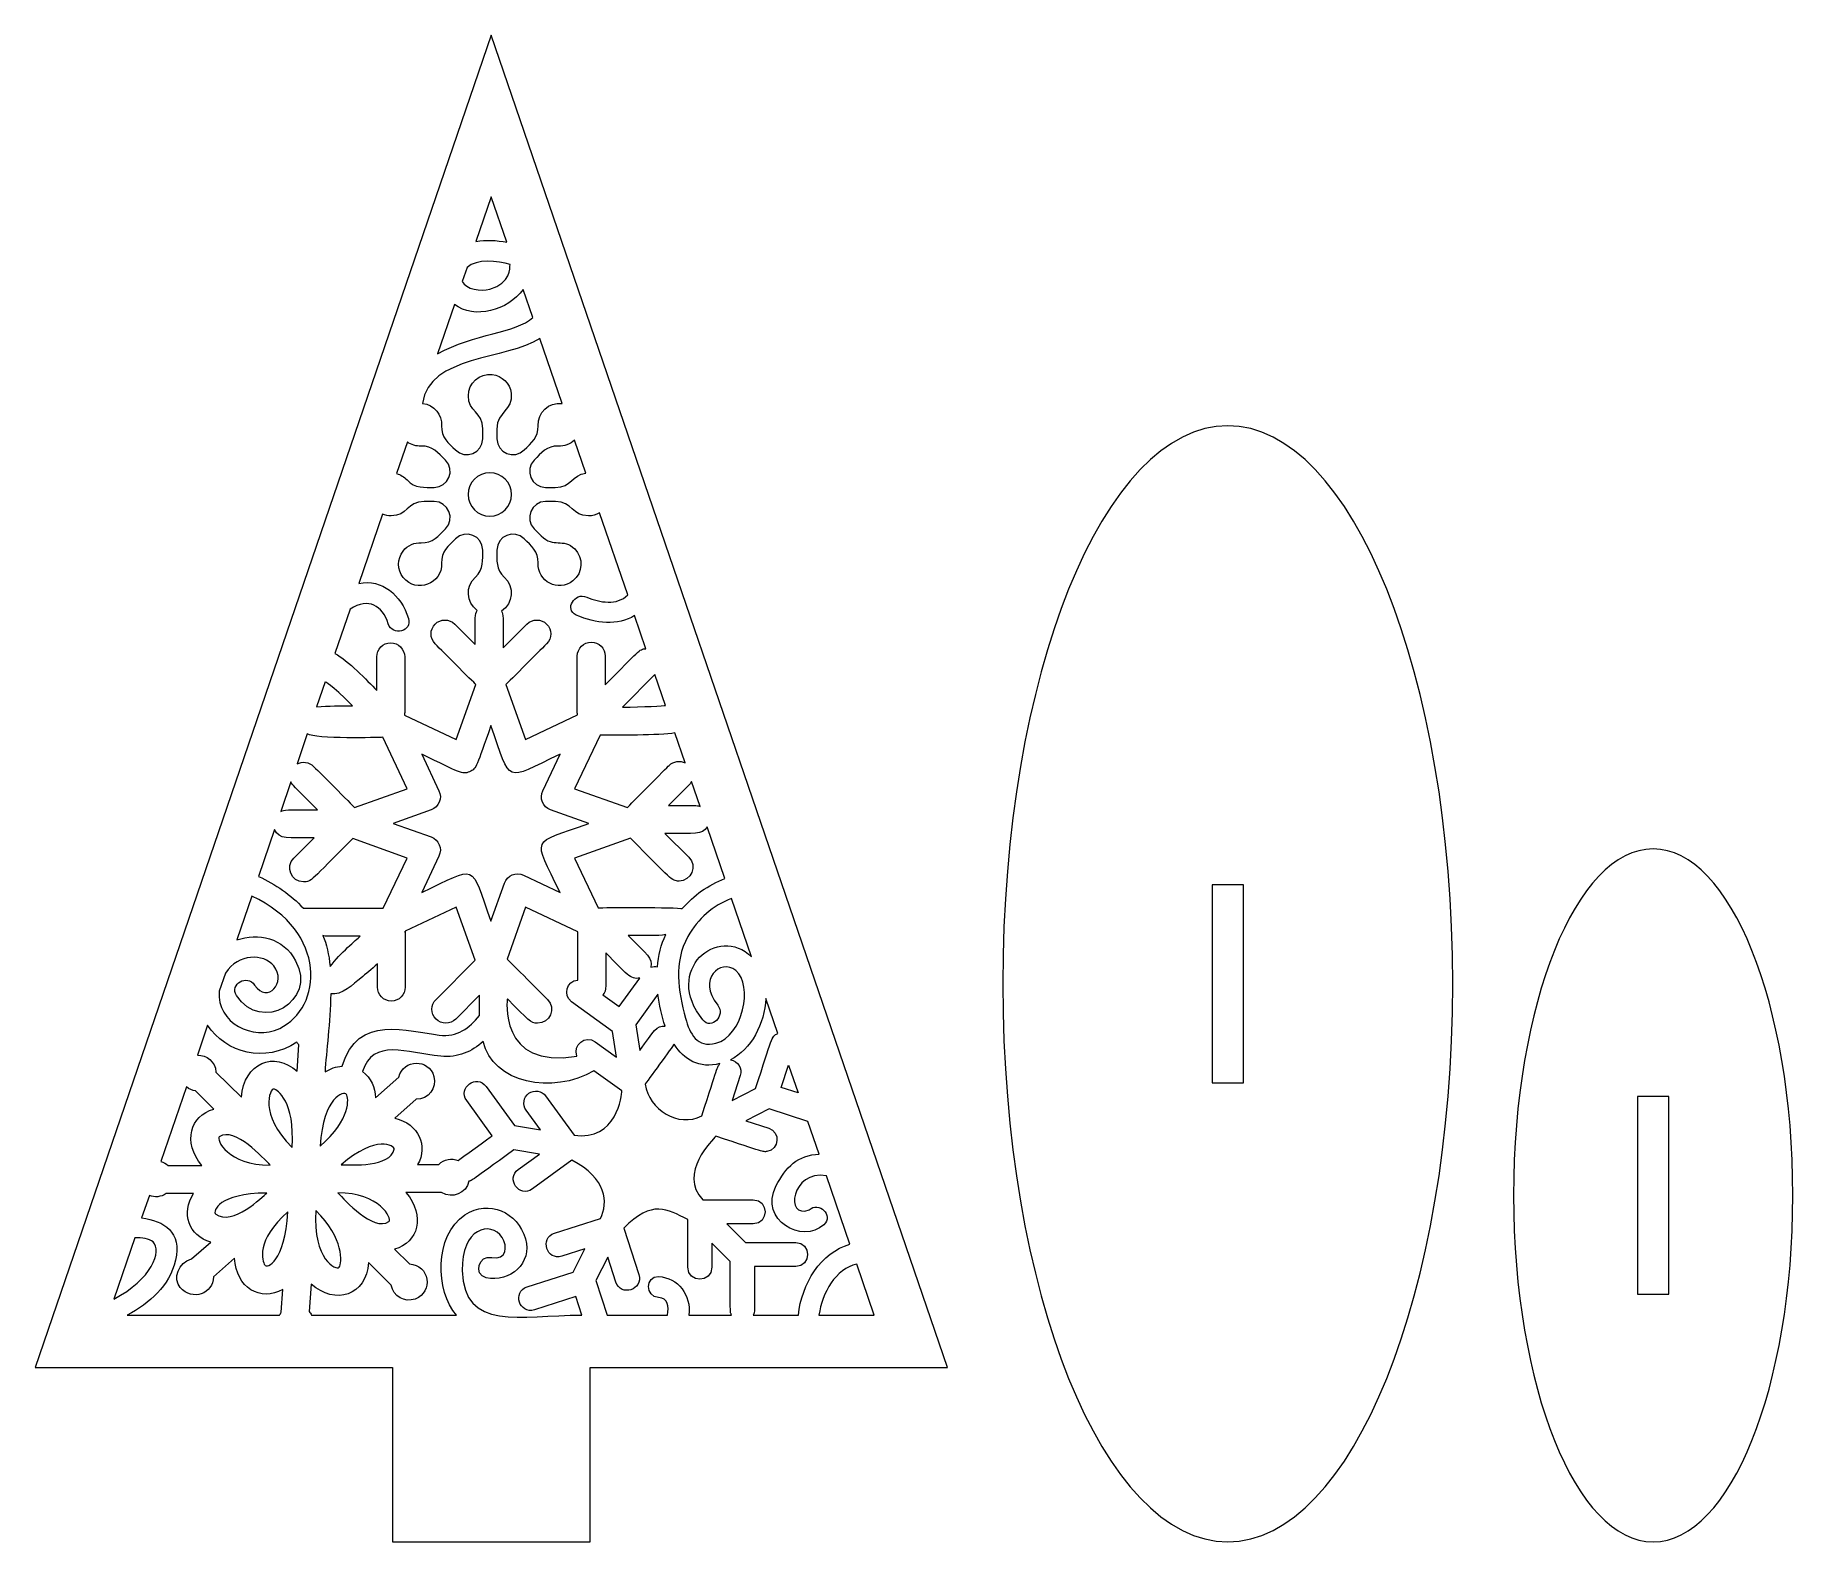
# Model space of a CAD drawing. Header units: inches. Extents: x 0 to 178, y -152 to 0.
import ezdxf

# ---------------------------------------------------------------- set-up
doc = ezdxf.new("R2010")
doc.units = ezdxf.units.IN
doc.header["$MEASUREMENT"] = 0
doc.layers.add('_U+0421_U+043B_U+043E_U+0439 1', color=7, linetype='Continuous')

msp = doc.modelspace()

# ---------------------------------------------------------------- linework, layer by layer
at = {"layer": '_U+0421_U+043B_U+043E_U+0439 1', "color": 1, "lineweight": 5, "true_color": 0xff0000}
for points in [[(46.14, 0), (0, -134.76), (36.14, -134.76), (36.14, -152.4), (56.14, -152.4), (56.14, -134.76), (92.28, -134.76), (46.14, 0)], [(122.22, -105.96), (122.22, -85.96), (119.05, -85.96), (119.05, -105.96), (122.22, -105.96)], [(76.21, -104.17), (77.18, -106.99), (75.47, -106.43), (76.21, -104.17)], [(165.26, -127.36), (165.26, -107.36), (162.09, -107.36), (162.09, -127.36), (165.26, -127.36)]]:
    msp.add_lwpolyline(points, dxfattribs=at)
for points, knots in [([(46.14, -16.34), (46.14, -16.34), (47.72, -20.95), (47.72, -20.95), (46.7, -20.74), (45.6, -20.69), (44.59, -20.88), (44.59, -20.88), (46.14, -16.34), (46.14, -16.34)], [0, 0, 0, 0, 1, 1, 1, 2, 2, 2, 3, 3, 3, 3]), ([(43.69, -23.5), (44.68, -22.59), (46.77, -22.81), (48.04, -23.21), (47.99, -23.57), (48.16, -25.01), (45.98, -25.7), (45.12, -25.97), (43.57, -25.69), (43.2, -24.92), (43.2, -24.92), (43.69, -23.5), (43.69, -23.5)], [0, 0, 0, 0, 1, 1, 1, 2, 2, 2, 3, 3, 3, 4, 4, 4, 4]), ([(42.41, -27.23), (44.42, -28.8), (47.83, -27.84), (49.36, -25.73), (49.36, -25.73), (50.33, -28.57), (50.33, -28.57), (48.67, -30.11), (44.41, -30.2), (40.7, -32.23), (40.7, -32.23), (42.41, -27.23), (42.41, -27.23)], [0, 0, 0, 0, 1, 1, 1, 2, 2, 2, 3, 3, 3, 4, 4, 4, 4]), ([(51.06, -30.69), (51.06, -30.69), (53.3, -37.25), (53.3, -37.25), (51.96, -37.09), (50.81, -38.17), (50.87, -39.5), (50.93, -40.67), (50.19, -41.24), (49.47, -41.96), (48.45, -42.98), (46.71, -42.26), (46.71, -40.82), (46.71, -40.82), (46.71, -39.85), (46.71, -39.85), (46.71, -37.95), (48.38, -38.07), (48.15, -36.21), (48.02, -35.23), (47.22, -34.44), (46.24, -34.33), (44.93, -34.18), (43.82, -35.2), (43.82, -36.48), (43.82, -38.13), (45.27, -38.06), (45.27, -39.81), (45.27, -39.81), (45.27, -40.82), (45.27, -40.82), (45.27, -42.26), (43.53, -42.98), (42.51, -41.96), (41.83, -41.28), (41.04, -40.67), (41.11, -39.52), (41.17, -38.42), (40.38, -37.38), (39.18, -37.25), (39.86, -32.36), (47.68, -32.87), (51.06, -30.69)], [0, 0, 0, 0, 1, 1, 1, 2, 2, 2, 3, 3, 3, 4, 4, 4, 5, 5, 5, 6, 6, 6, 7, 7, 7, 8, 8, 8, 9, 9, 9, 10, 10, 10, 11, 11, 11, 12, 12, 12, 13, 13, 13, 14, 14, 14, 14]), ([(120.63, -152.4), (108.07, -152.4), (97.88, -127.13), (97.88, -95.96), (97.88, -64.78), (108.07, -39.51), (120.63, -39.51), (133.2, -39.51), (143.39, -64.78), (143.39, -95.96), (143.39, -127.13), (133.2, -152.4), (120.63, -152.4)], [0, 0, 0, 0, 1, 1, 1, 2, 2, 2, 3, 3, 3, 4, 4, 4, 4]), ([(37.65, -41.15), (38.06, -41.45), (38.55, -41.59), (39.04, -41.57), (40.21, -41.52), (40.78, -42.26), (41.5, -42.98), (42.52, -44), (41.79, -45.74), (40.35, -45.74), (39.42, -45.74), (38.42, -45.87), (37.62, -44.99), (37.34, -44.68), (36.97, -44.46), (36.55, -44.35), (36.55, -44.35), (37.65, -41.15), (37.65, -41.15)], [0, 0, 0, 0, 1, 1, 1, 2, 2, 2, 3, 3, 3, 4, 4, 4, 5, 5, 5, 6, 6, 6, 6]), ([(55.72, -44.3), (54.22, -44.47), (54.36, -45.74), (52.6, -45.74), (52.6, -45.74), (51.63, -45.74), (51.63, -45.74), (50.19, -45.74), (49.47, -44), (50.49, -42.98), (51.17, -42.29), (51.78, -41.51), (52.92, -41.57), (53.51, -41.6), (54.12, -41.4), (54.57, -40.95), (54.57, -40.95), (55.72, -44.3), (55.72, -44.3)], [0, 0, 0, 0, 1, 1, 1, 2, 2, 2, 3, 3, 3, 4, 4, 4, 5, 5, 5, 6, 6, 6, 6]), ([(45.99, -48.65), (44.78, -48.65), (43.79, -47.67), (43.79, -46.46), (43.79, -45.24), (44.78, -44.26), (45.99, -44.26), (47.2, -44.26), (48.19, -45.24), (48.19, -46.46), (48.19, -47.67), (47.2, -48.65), (45.99, -48.65)], [0, 0, 0, 0, 1, 1, 1, 2, 2, 2, 3, 3, 3, 4, 4, 4, 4]), ([(31.86, -58.05), (33.76, -56.88), (35.11, -57.68), (35.72, -59.55), (36.14, -60.84), (38.19, -60.29), (37.76, -58.99), (36.98, -56.61), (35.13, -54.98), (32.74, -55.46), (32.74, -55.46), (35.15, -48.44), (35.15, -48.44), (35.41, -48.56), (35.71, -48.63), (36.02, -48.63), (37.67, -48.63), (37.59, -47.17), (39.35, -47.17), (39.35, -47.17), (40.35, -47.17), (40.35, -47.17), (41.79, -47.17), (42.52, -48.92), (41.5, -49.94), (40.81, -50.62), (40.21, -51.41), (39.06, -51.34), (38.38, -51.3), (37.69, -51.58), (37.22, -52.18), (36.61, -52.96), (36.62, -54.08), (37.24, -54.85), (38.56, -56.52), (41.2, -55.49), (41.11, -53.41), (41.06, -52.24), (41.79, -51.67), (42.51, -50.95), (43.53, -49.93), (45.27, -50.65), (45.27, -52.09), (45.27, -53.03), (45.4, -54.03), (44.53, -54.82), (43.53, -55.74), (43.58, -57.36), (44.72, -58.18), (44.45, -58.63), (44.51, -58.69), (44.51, -61.63), (44.51, -61.63), (42.45, -59.57), (42.45, -59.57), (41.9, -59.02), (41.01, -59.02), (40.46, -59.57), (39.91, -60.12), (39.91, -61.01), (40.46, -61.57), (40.61, -61.72), (44.41, -65.53), (44.58, -65.67), (44.58, -65.67), (42.59, -71.26), (42.59, -71.26), (42.59, -71.26), (37.35, -68.77), (37.35, -68.77), (37.4, -68.54), (37.38, -68.9), (37.38, -62.88), (37.38, -62.1), (36.75, -61.47), (35.97, -61.47), (35.19, -61.47), (34.56, -62.1), (34.56, -62.88), (34.56, -62.88), (34.56, -66.28), (34.56, -66.28), (33.55, -65.27), (31.67, -63.24), (30.32, -62.55), (30.32, -62.55), (31.86, -58.05), (31.86, -58.05)], [0, 0, 0, 0, 1, 1, 1, 2, 2, 2, 3, 3, 3, 4, 4, 4, 5, 5, 5, 6, 6, 6, 7, 7, 7, 8, 8, 8, 9, 9, 9, 10, 10, 10, 11, 11, 11, 12, 12, 12, 13, 13, 13, 14, 14, 14, 15, 15, 15, 16, 16, 16, 17, 17, 17, 18, 18, 18, 19, 19, 19, 20, 20, 20, 21, 21, 21, 22, 22, 22, 23, 23, 23, 24, 24, 24, 25, 25, 25, 26, 26, 26, 27, 27, 27, 28, 28, 28, 29, 29, 29, 29]), ([(57.09, -48.31), (57.09, -48.31), (59.94, -56.62), (59.94, -56.62), (58.87, -57.72), (57.08, -57.39), (55.8, -56.84), (54.57, -56.3), (53.49, -58.12), (54.74, -58.66), (56.71, -59.53), (58.93, -59.78), (60.64, -58.7), (60.64, -58.7), (61.79, -62.06), (61.79, -62.06), (61.08, -62.1), (61.12, -62.23), (57.66, -65.72), (57.66, -65.72), (57.66, -62.81), (57.66, -62.81), (57.66, -62.03), (57.03, -61.4), (56.25, -61.4), (55.47, -61.4), (54.84, -62.03), (54.84, -62.81), (54.84, -68.78), (54.82, -68.51), (54.87, -68.76), (54.87, -68.76), (49.6, -71.26), (49.6, -71.26), (49.6, -71.26), (47.61, -65.67), (47.61, -65.67), (47.79, -65.53), (51.58, -61.72), (51.74, -61.57), (52.29, -61.01), (52.29, -60.12), (51.74, -59.57), (51.19, -59.02), (50.29, -59.02), (49.74, -59.57), (49.74, -59.57), (47.33, -61.98), (47.33, -61.98), (47.33, -58.63), (47.39, -58.68), (47.16, -58.26), (48.37, -57.48), (48.51, -55.79), (47.46, -54.83), (46.59, -54.04), (46.71, -53.11), (46.71, -52.09), (46.71, -50.65), (48.45, -49.93), (49.47, -50.95), (50.16, -51.64), (50.94, -52.24), (50.88, -53.39), (50.77, -55.26), (52.94, -56.37), (54.39, -55.21), (55.42, -54.39), (55.49, -52.88), (54.58, -51.97), (53.41, -50.81), (52.44, -51.89), (51.2, -50.65), (51.2, -50.65), (50.49, -49.94), (50.49, -49.94), (49.47, -48.92), (50.19, -47.17), (51.63, -47.17), (51.63, -47.17), (52.63, -47.17), (52.63, -47.17), (54.39, -47.17), (54.31, -48.63), (55.96, -48.63), (56.38, -48.63), (56.76, -48.51), (57.09, -48.31)], [0, 0, 0, 0, 1, 1, 1, 2, 2, 2, 3, 3, 3, 4, 4, 4, 5, 5, 5, 6, 6, 6, 7, 7, 7, 8, 8, 8, 9, 9, 9, 10, 10, 10, 11, 11, 11, 12, 12, 12, 13, 13, 13, 14, 14, 14, 15, 15, 15, 16, 16, 16, 17, 17, 17, 18, 18, 18, 19, 19, 19, 20, 20, 20, 21, 21, 21, 22, 22, 22, 23, 23, 23, 24, 24, 24, 25, 25, 25, 26, 26, 26, 27, 27, 27, 28, 28, 28, 29, 29, 29, 29]), ([(29.34, -65.41), (29.4, -65.46), (29.83, -65.55), (32.11, -67.83), (30.9, -67.82), (29.68, -67.86), (28.47, -67.94), (28.47, -67.94), (29.34, -65.41), (29.34, -65.41)], [0, 0, 0, 0, 1, 1, 1, 2, 2, 2, 3, 3, 3, 3]), ([(63.77, -67.81), (63.64, -67.81), (61.48, -67.97), (59.41, -67.97), (59.41, -67.97), (62.69, -64.66), (62.69, -64.66), (62.69, -64.66), (63.77, -67.81), (63.77, -67.81)], [0, 0, 0, 0, 1, 1, 1, 2, 2, 2, 3, 3, 3, 3]), ([(27.53, -70.68), (28.34, -71.23), (34.81, -71.05), (35.16, -71.02), (35.16, -71.02), (37.63, -76.22), (37.63, -76.22), (37.63, -76.22), (32.29, -78.12), (32.29, -78.12), (32.16, -77.94), (28.33, -74.13), (28.15, -73.96), (27.7, -73.51), (27.03, -73.43), (26.49, -73.72), (26.49, -73.72), (27.53, -70.68), (27.53, -70.68)], [0, 0, 0, 0, 1, 1, 1, 2, 2, 2, 3, 3, 3, 4, 4, 4, 5, 5, 5, 6, 6, 6, 6]), ([(40.05, -81.1), (40.05, -81.1), (36.2, -79.73), (36.2, -79.73), (36.2, -79.73), (40.05, -78.36), (40.05, -78.36), (40.84, -78.08), (41.21, -77.18), (40.85, -76.42), (40.85, -76.42), (39.1, -72.73), (39.1, -72.73), (43.04, -74.6), (43.19, -74.82), (43.94, -74.51), (44.69, -74.2), (44.63, -73.95), (46.1, -69.83), (48.23, -75.82), (47.36, -75.45), (53.1, -72.73), (53.1, -72.73), (51.34, -76.42), (51.34, -76.42), (50.98, -77.18), (51.36, -78.08), (52.14, -78.36), (52.14, -78.36), (56, -79.73), (56, -79.73), (50, -81.86), (50.37, -80.99), (53.1, -86.73), (53.1, -86.73), (49.4, -84.97), (49.4, -84.97), (48.65, -84.61), (47.75, -84.99), (47.47, -85.77), (47.47, -85.77), (46.1, -89.63), (46.1, -89.63), (43.97, -83.63), (44.83, -84), (39.1, -86.73), (39.1, -86.73), (40.85, -83.03), (40.85, -83.03), (41.21, -82.28), (40.84, -81.38), (40.05, -81.1)], [0, 0, 0, 0, 1, 1, 1, 2, 2, 2, 3, 3, 3, 4, 4, 4, 5, 5, 5, 6, 6, 6, 7, 7, 7, 8, 8, 8, 9, 9, 9, 10, 10, 10, 11, 11, 11, 12, 12, 12, 13, 13, 13, 14, 14, 14, 15, 15, 15, 16, 16, 16, 17, 17, 17, 17]), ([(65.75, -73.61), (65.22, -73.35), (64.57, -73.43), (64.13, -73.87), (63.91, -74.09), (60.09, -77.87), (59.93, -78.13), (59.93, -78.13), (54.56, -76.22), (54.56, -76.22), (54.56, -76.22), (57.14, -70.79), (57.14, -70.79), (58.63, -70.81), (63.21, -70.85), (64.71, -70.58), (64.71, -70.58), (65.75, -73.61), (65.75, -73.61)], [0, 0, 0, 0, 1, 1, 1, 2, 2, 2, 3, 3, 3, 4, 4, 4, 5, 5, 5, 6, 6, 6, 6]), ([(25.87, -75.53), (26.03, -75.88), (26.01, -75.8), (28.57, -78.36), (25.22, -78.36), (25.27, -78.31), (24.85, -78.53), (24.85, -78.53), (25.87, -75.53), (25.87, -75.53)], [0, 0, 0, 0, 1, 1, 1, 2, 2, 2, 3, 3, 3, 3]), ([(66.39, -75.48), (66.39, -75.48), (67.26, -78.01), (67.26, -78.01), (66.9, -77.88), (66.93, -77.92), (64.07, -77.92), (66.17, -75.81), (66.22, -75.83), (66.39, -75.48)], [0, 0, 0, 0, 1, 1, 1, 2, 2, 2, 3, 3, 3, 3]), ([(24.22, -80.35), (24.7, -81.4), (25.53, -81.18), (28.22, -81.18), (28.22, -81.18), (26.16, -83.24), (26.16, -83.24), (25.27, -84.13), (25.91, -85.65), (27.16, -85.65), (27.93, -85.65), (27.85, -85.54), (32.12, -81.27), (32.12, -81.27), (37.63, -83.23), (37.63, -83.23), (37.63, -83.23), (35.21, -88.32), (35.21, -88.32), (35.09, -88.31), (27.26, -88.3), (27.13, -88.3), (25.87, -86.97), (24.29, -85.88), (22.6, -85.1), (22.6, -85.1), (24.22, -80.35), (24.22, -80.35)], [0, 0, 0, 0, 1, 1, 1, 2, 2, 2, 3, 3, 3, 4, 4, 4, 5, 5, 5, 6, 6, 6, 7, 7, 7, 8, 8, 8, 9, 9, 9, 9]), ([(67.97, -80.08), (67.97, -80.08), (69.76, -85.31), (69.76, -85.31), (68.09, -85.95), (66.61, -87.01), (65.46, -88.35), (65.04, -88.21), (57.31, -88.21), (56.96, -88.28), (56.96, -88.28), (54.56, -83.23), (54.56, -83.23), (54.56, -83.23), (60.21, -81.23), (60.21, -81.23), (64.42, -85.44), (64.35, -85.56), (65.13, -85.56), (66.37, -85.56), (67.01, -84.04), (66.12, -83.15), (66.12, -83.15), (63.71, -80.74), (63.71, -80.74), (66.82, -80.74), (67.43, -80.93), (67.97, -80.08)], [0, 0, 0, 0, 1, 1, 1, 2, 2, 2, 3, 3, 3, 4, 4, 4, 5, 5, 5, 6, 6, 6, 7, 7, 7, 8, 8, 8, 9, 9, 9, 9]), ([(163.67, -152.4), (155.87, -152.4), (149.55, -136.71), (149.55, -117.36), (149.55, -98), (155.87, -82.31), (163.67, -82.31), (171.48, -82.31), (177.8, -98), (177.8, -117.36), (177.8, -136.71), (171.48, -152.4), (163.67, -152.4)], [0, 0, 0, 0, 1, 1, 1, 2, 2, 2, 3, 3, 3, 4, 4, 4, 4]), ([(18.62, -96.71), (18.62, -96.71), (19.25, -94.87), (19.25, -94.87), (20.56, -92.87), (23.09, -92.87), (24.14, -94.15), (25.47, -95.77), (23.5, -98.08), (22.2, -96.08), (21.46, -94.94), (19.63, -96), (20.37, -97.15), (22.87, -101), (28.54, -97.72), (26.35, -93.64), (25.08, -91.27), (22.56, -90.76), (20.4, -91.52), (20.4, -91.52), (21.91, -87.09), (21.91, -87.09), (29.63, -90.64), (29.08, -98.41), (24.74, -100.46), (22.03, -101.74), (18.35, -99.94), (18.62, -96.71)], [0, 0, 0, 0, 1, 1, 1, 2, 2, 2, 3, 3, 3, 4, 4, 4, 5, 5, 5, 6, 6, 6, 7, 7, 7, 8, 8, 8, 9, 9, 9, 9]), ([(36.03, -97.7), (36.81, -97.7), (37.44, -97.07), (37.44, -96.29), (37.44, -88.3), (37.44, -91.37), (37.44, -90.64), (37.44, -90.64), (42.59, -88.19), (42.59, -88.19), (42.59, -88.19), (44.51, -93.58), (44.51, -93.58), (44.51, -93.58), (40.55, -97.54), (40.55, -97.54), (39.99, -98.09), (39.99, -98.98), (40.55, -99.53), (41.1, -100.08), (41.99, -100.08), (42.54, -99.53), (42.54, -99.53), (44.95, -97.12), (44.95, -97.12), (44.95, -97.12), (44.95, -99.16), (44.95, -99.16), (43.89, -100.44), (42.73, -101.36), (40.88, -101.14), (37.82, -100.79), (32.54, -98.94), (31.06, -104.28), (30.43, -104.33), (29.87, -104.54), (29.32, -104.86), (29.45, -102.85), (29.84, -99.81), (29.9, -96.96), (30.97, -97.18), (32.23, -95.95), (32.95, -95.37), (33.42, -94.99), (34.06, -94.49), (34.62, -93.94), (34.62, -93.94), (34.62, -96.29), (34.62, -96.29), (34.62, -97.07), (35.25, -97.7), (36.03, -97.7)], [0, 0, 0, 0, 1, 1, 1, 2, 2, 2, 3, 3, 3, 4, 4, 4, 5, 5, 5, 6, 6, 6, 7, 7, 7, 8, 8, 8, 9, 9, 9, 10, 10, 10, 11, 11, 11, 12, 12, 12, 13, 13, 13, 14, 14, 14, 15, 15, 15, 16, 16, 16, 17, 17, 17, 17]), ([(54.27, -97.77), (54.27, -97.77), (58.39, -100.77), (58.39, -100.77), (58.39, -100.77), (58.8, -103.39), (58.8, -103.39), (58.8, -103.39), (56.65, -101.82), (56.65, -101.82), (55.67, -101.1), (54.34, -102.12), (54.81, -103.27), (46.77, -104.68), (47.76, -97.3), (47.77, -97.48), (49.94, -99.64), (50.07, -99.95), (50.83, -99.95), (52.07, -99.95), (52.72, -98.43), (51.82, -97.54), (51.67, -97.38), (47.9, -93.6), (47.73, -93.46), (47.73, -93.46), (49.6, -88.19), (49.6, -88.19), (49.6, -88.19), (54.9, -90.71), (54.9, -90.71), (54.9, -90.71), (54.9, -95.58), (54.9, -95.58), (53.74, -95.66), (53.37, -97.11), (54.27, -97.77)], [0, 0, 0, 0, 1, 1, 1, 2, 2, 2, 3, 3, 3, 4, 4, 4, 5, 5, 5, 6, 6, 6, 7, 7, 7, 8, 8, 8, 9, 9, 9, 10, 10, 10, 11, 11, 11, 12, 12, 12, 12]), ([(72.47, -93.24), (69.08, -89.87), (63.48, -94.58), (67.54, -99.61), (68.39, -100.67), (69.88, -99.16), (69.04, -98.11), (66.91, -95.48), (69.35, -93.36), (70.87, -94.61), (72.68, -96.1), (71.58, -101.26), (68.86, -101.96), (66.95, -102.45), (66.22, -101.01), (65.79, -99.44), (65.03, -96.64), (64.56, -93.82), (66.03, -91.17), (67.03, -89.37), (68.58, -88.04), (70.44, -87.32), (70.44, -87.32), (72.47, -93.24), (72.47, -93.24)], [0, 0, 0, 0, 1, 1, 1, 2, 2, 2, 3, 3, 3, 4, 4, 4, 5, 5, 5, 6, 6, 6, 7, 7, 7, 8, 8, 8, 8]), ([(29.83, -94.22), (29.72, -93), (29.5, -91.91), (29.1, -91.08), (29.42, -91.17), (29.31, -91.14), (32.87, -91.14), (32.48, -91.53), (30.9, -92.8), (29.83, -94.22)], [0, 0, 0, 0, 1, 1, 1, 2, 2, 2, 3, 3, 3, 3]), ([(59.97, -91.07), (61.9, -91.07), (62.94, -91.14), (63.78, -90.98), (63.33, -92), (63.03, -93.1), (62.94, -94.25), (62.72, -94.19), (62.49, -94.2), (62.27, -94.27), (62.46, -93.33), (61.96, -93.06), (59.97, -91.07)], [0, 0, 0, 0, 1, 1, 1, 2, 2, 2, 3, 3, 3, 4, 4, 4, 4]), ([(59.07, -98.26), (59.07, -98.26), (57.44, -97.07), (57.44, -97.07), (57.82, -96.57), (57.73, -96.47), (57.73, -92.82), (59.85, -94.95), (60.19, -95.57), (61.17, -95.37), (61.17, -95.37), (59.07, -98.26), (59.07, -98.26)], [0, 0, 0, 0, 1, 1, 1, 2, 2, 2, 3, 3, 3, 4, 4, 4, 4]), ([(63, -97), (63.13, -98.08), (63.37, -99.21), (63.74, -100.25), (62.83, -100.12), (62.6, -100.73), (61.16, -102.71), (61.16, -102.71), (60.75, -100.09), (60.75, -100.09), (60.75, -100.09), (63, -97), (63, -97)], [0, 0, 0, 0, 1, 1, 1, 2, 2, 2, 3, 3, 3, 4, 4, 4, 4]), ([(75.12, -100.98), (74.45, -101.27), (74.56, -101.37), (72.87, -106.56), (72.87, -106.56), (70.51, -107.76), (70.51, -107.76), (70.51, -107.76), (71.33, -105.23), (71.33, -105.23), (71.56, -104.52), (71.1, -103.75), (70.34, -103.65), (72.42, -102.61), (73.8, -99.97), (73.91, -97.44), (73.91, -97.44), (75.12, -100.98), (75.12, -100.98)], [0, 0, 0, 0, 1, 1, 1, 2, 2, 2, 3, 3, 3, 4, 4, 4, 5, 5, 5, 6, 6, 6, 6]), ([(26.49, -104.8), (24.19, -102.7), (21.14, -103.97), (20.86, -107.42), (20.86, -107.42), (18.29, -104.88), (18.29, -104.88), (18.23, -103.82), (17.34, -103.14), (16.41, -103.17), (16.41, -103.17), (17.45, -100.14), (17.45, -100.14), (19.28, -102.97), (23.26, -103.98), (26.46, -101.87), (26.52, -101.96), (26.59, -102.04), (26.67, -102.12), (26.67, -102.12), (26.49, -104.8), (26.49, -104.8)], [0, 0, 0, 0, 1, 1, 1, 2, 2, 2, 3, 3, 3, 4, 4, 4, 5, 5, 5, 6, 6, 6, 7, 7, 7, 7]), ([(49.67, -108.73), (49.67, -108.73), (51.11, -110.71), (51.11, -110.71), (51.11, -110.71), (48.49, -110.3), (48.49, -110.3), (48.49, -110.3), (45.62, -106.35), (45.62, -106.35), (44.68, -105.04), (42.7, -106.48), (43.65, -107.77), (43.65, -107.77), (46.23, -111.32), (46.23, -111.32), (46.07, -111.43), (42.93, -113.71), (42.79, -113.83), (42.13, -113.56), (41.37, -113.68), (40.82, -114.23), (40.82, -114.23), (38.69, -114.24), (38.69, -114.24), (39.77, -112.34), (38.82, -110.15), (36.37, -109.53), (36.37, -109.53), (38.53, -107.63), (38.53, -107.63), (39.8, -107.66), (40.65, -106.47), (40.34, -105.33), (39.84, -103.51), (37.23, -103.54), (36.79, -105.4), (36.79, -105.4), (34.42, -107.48), (34.42, -107.48), (34.37, -106.44), (33.99, -105.46), (33.12, -104.83), (34.15, -101.43), (37.58, -102.93), (41.02, -103.28), (42.8, -103.46), (44.16, -102.81), (45.33, -101.78), (46.19, -105.99), (52.39, -107.22), (56.53, -104.75), (56.53, -104.75), (59.34, -106.79), (59.34, -106.79), (59.39, -107.15), (58.82, -111.95), (54.51, -111.26), (54.51, -111.26), (51.64, -107.3), (51.64, -107.3), (51.25, -106.76), (50.49, -106.64), (49.94, -107.03), (49.4, -107.43), (49.28, -108.19), (49.67, -108.73)], [0, 0, 0, 0, 1, 1, 1, 2, 2, 2, 3, 3, 3, 4, 4, 4, 5, 5, 5, 6, 6, 6, 7, 7, 7, 8, 8, 8, 9, 9, 9, 10, 10, 10, 11, 11, 11, 12, 12, 12, 13, 13, 13, 14, 14, 14, 15, 15, 15, 16, 16, 16, 17, 17, 17, 18, 18, 18, 19, 19, 19, 20, 20, 20, 21, 21, 21, 22, 22, 22, 22]), ([(64.63, -102.07), (65.64, -103.63), (67.15, -104.57), (69.27, -104.03), (68.99, -104.35), (69.07, -104.31), (67.43, -109.32), (65.05, -110.53), (62.1, -108.69), (61.7, -106.11), (61.81, -105.96), (64.53, -102.23), (64.63, -102.07)], [0, 0, 0, 0, 1, 1, 1, 2, 2, 2, 3, 3, 3, 4, 4, 4, 4]), ([(15.31, -106.39), (15.57, -106.61), (15.88, -106.75), (16.22, -106.79), (16.22, -106.79), (18.07, -108.64), (18.07, -108.64), (15.7, -109.27), (14.88, -111.96), (16.87, -114.33), (16.87, -114.33), (13.46, -114.34), (13.46, -114.34), (13.25, -114.15), (13, -114), (12.73, -113.92), (12.73, -113.92), (15.31, -106.39), (15.31, -106.39)], [0, 0, 0, 0, 1, 1, 1, 2, 2, 2, 3, 3, 3, 4, 4, 4, 5, 5, 5, 6, 6, 6, 6]), ([(25.99, -112.51), (22.56, -109.11), (23.78, -106.53), (24.14, -106.6), (24.49, -106.68), (26.3, -107.82), (25.99, -112.51)], [0, 0, 0, 0, 1, 1, 1, 2, 2, 2, 2]), ([(31.49, -107.14), (31.72, -107.49), (31.98, -109.63), (28.83, -112.39), (29.16, -107.32), (31.25, -106.78), (31.49, -107.14)], [0, 0, 0, 0, 1, 1, 1, 2, 2, 2, 2]), ([(72.63, -129.47), (72.81, -129.11), (72.76, -129.34), (72.76, -124.56), (72.76, -124.56), (76.93, -124.56), (76.93, -124.56), (78.55, -124.56), (78.54, -122.13), (76.93, -122.12), (76.93, -122.12), (71.84, -122.12), (71.84, -122.12), (71.84, -122.12), (69.96, -120.25), (69.96, -120.25), (69.96, -120.25), (72.63, -120.25), (72.63, -120.25), (74.24, -120.24), (74.23, -117.81), (72.63, -117.81), (72.63, -117.81), (67.53, -117.8), (67.53, -117.8), (64.97, -115.13), (68.61, -111.72), (68.84, -111.37), (73.87, -113.01), (73.63, -112.98), (74.02, -112.92), (75.28, -112.72), (75.42, -110.95), (74.2, -110.55), (74.2, -110.55), (71.88, -109.8), (71.88, -109.8), (71.88, -109.8), (74.24, -108.6), (74.24, -108.6), (74.24, -108.6), (78.17, -109.88), (78.17, -109.88), (78.17, -109.88), (79.31, -113.2), (79.31, -113.2), (77.2, -113.23), (75.89, -114.51), (74.94, -116.42), (73.22, -119.88), (77.6, -122.32), (79.79, -120.32), (80.79, -119.4), (79.29, -117.9), (78.29, -118.82), (75.82, -119.81), (76.47, -114.74), (80.05, -115.37), (80.05, -115.37), (82.42, -122.3), (82.42, -122.3), (79.49, -123.11), (77.53, -126.31), (77.2, -129.47), (77.2, -129.47), (72.63, -129.47), (72.63, -129.47)], [0, 0, 0, 0, 1, 1, 1, 2, 2, 2, 3, 3, 3, 4, 4, 4, 5, 5, 5, 6, 6, 6, 7, 7, 7, 8, 8, 8, 9, 9, 9, 10, 10, 10, 11, 11, 11, 12, 12, 12, 13, 13, 13, 14, 14, 14, 15, 15, 15, 16, 16, 16, 17, 17, 17, 18, 18, 18, 19, 19, 19, 20, 20, 20, 21, 21, 21, 22, 22, 22, 22]), ([(18.63, -111.43), (20.23, -110.37), (23.09, -113.61), (23.78, -114.3), (19.47, -114.32), (18.27, -111.67), (18.63, -111.43)], [0, 0, 0, 0, 1, 1, 1, 2, 2, 2, 2]), ([(30.96, -114.27), (34.49, -111.18), (36.38, -112.32), (36.31, -112.68), (35.93, -114.52), (32.03, -114.27), (30.96, -114.27)], [0, 0, 0, 0, 1, 1, 1, 2, 2, 2, 2]), ([(52.54, -121.18), (51.01, -121.68), (51.75, -124), (53.29, -123.51), (53.29, -123.51), (55.61, -122.75), (55.61, -122.75), (55.61, -122.75), (54.41, -125.11), (54.41, -125.11), (54.41, -125.11), (49.76, -126.61), (49.76, -126.61), (48.24, -127.11), (48.97, -129.42), (50.52, -128.93), (50.52, -128.93), (54.69, -127.58), (54.69, -127.58), (54.69, -127.58), (55.3, -129.47), (55.3, -129.47), (49.03, -129.47), (43.38, -131.14), (43.21, -124.96), (43.08, -120.71), (46.06, -119.84), (47.24, -121.62), (47.81, -122.48), (47.71, -123.97), (46.18, -123.63), (44.86, -123.34), (44.29, -125.38), (45.62, -125.68), (48.03, -126.2), (50.32, -124.2), (49.6, -121.76), (48.8, -119.05), (45.91, -117.73), (43.48, -119.33), (40.33, -121.41), (40.5, -127.1), (42.62, -129.47), (42.62, -129.47), (27.97, -129.47), (27.97, -129.47), (27.9, -129.34), (27.82, -129.22), (27.73, -129.11), (27.73, -129.11), (27.91, -126.32), (27.91, -126.32), (30.36, -128.51), (33.52, -127.48), (33.72, -124.16), (33.72, -124.16), (36.01, -126.43), (36.01, -126.43), (36.22, -127.59), (37.39, -128.22), (38.44, -127.84), (40.33, -127.15), (39.88, -124.35), (37.86, -124.29), (37.86, -124.29), (36.35, -122.79), (36.35, -122.79), (38.73, -122.14), (39.52, -119.44), (37.51, -117.07), (37.51, -117.07), (41.12, -117.05), (41.12, -117.05), (42.2, -117.75), (43.6, -117.16), (43.88, -115.93), (44.24, -115.83), (43.98, -115.96), (48.41, -112.76), (48.41, -112.76), (51.02, -113.17), (51.02, -113.17), (51.02, -113.17), (48.87, -114.73), (48.87, -114.73), (47.58, -115.67), (48.97, -117.65), (50.3, -116.71), (50.3, -116.71), (54.3, -113.81), (54.3, -113.81), (57.82, -115.6), (57.99, -118.12), (57.18, -119.68), (57.18, -119.68), (52.54, -121.18), (52.54, -121.18)], [0, 0, 0, 0, 1, 1, 1, 2, 2, 2, 3, 3, 3, 4, 4, 4, 5, 5, 5, 6, 6, 6, 7, 7, 7, 8, 8, 8, 9, 9, 9, 10, 10, 10, 11, 11, 11, 12, 12, 12, 13, 13, 13, 14, 14, 14, 15, 15, 15, 16, 16, 16, 17, 17, 17, 18, 18, 18, 19, 19, 19, 20, 20, 20, 21, 21, 21, 22, 22, 22, 23, 23, 23, 24, 24, 24, 25, 25, 25, 26, 26, 26, 27, 27, 27, 28, 28, 28, 29, 29, 29, 30, 30, 30, 31, 31, 31, 32, 32, 32, 32]), ([(24.9, -129.18), (24.83, -129.27), (24.77, -129.37), (24.72, -129.47), (24.72, -129.47), (9.32, -129.47), (9.32, -129.47), (11.57, -128.23), (13.59, -126.56), (14.2, -123.92), (14.85, -121.1), (13.03, -119.9), (10.77, -119.64), (10.77, -119.64), (11.55, -117.37), (11.55, -117.37), (12.1, -117.58), (12.71, -117.54), (13.25, -117.17), (13.25, -117.17), (16.02, -117.15), (16.02, -117.15), (14.77, -119.17), (15.5, -121.45), (17.78, -122.08), (17.78, -122.08), (15.83, -123.79), (15.83, -123.79), (14.45, -124.09), (13.93, -125.83), (14.67, -126.68), (15.91, -128.09), (18.01, -127.29), (18.04, -125.61), (18.04, -125.61), (20.18, -123.72), (20.18, -123.72), (20.34, -126.71), (22.78, -128.15), (25.05, -126.86), (25.05, -126.86), (24.9, -129.18), (24.9, -129.18)], [0, 0, 0, 0, 1, 1, 1, 2, 2, 2, 3, 3, 3, 4, 4, 4, 5, 5, 5, 6, 6, 6, 7, 7, 7, 8, 8, 8, 9, 9, 9, 10, 10, 10, 11, 11, 11, 12, 12, 12, 13, 13, 13, 14, 14, 14, 14]), ([(23.43, -117.12), (23.08, -117.43), (19.9, -120.54), (18.27, -119.24), (17.92, -118.97), (18.56, -117.14), (23.43, -117.12)], [0, 0, 0, 0, 1, 1, 1, 2, 2, 2, 2]), ([(30.61, -117.1), (34.83, -117.08), (36.16, -119.75), (35.78, -120), (34.17, -121.06), (31.34, -117.82), (30.61, -117.1)], [0, 0, 0, 0, 1, 1, 1, 2, 2, 2, 2]), ([(23.22, -124.39), (22.98, -124.03), (22.25, -121.92), (25.56, -119.01), (25.23, -124.16), (23.47, -124.77), (23.22, -124.39)], [0, 0, 0, 0, 1, 1, 1, 2, 2, 2, 2]), ([(30.75, -124.62), (30.47, -124.97), (28.07, -123.9), (28.4, -118.88), (31.28, -121.73), (31.05, -124.23), (30.75, -124.62)], [0, 0, 0, 0, 1, 1, 1, 2, 2, 2, 2]), ([(66.13, -129.47), (66.37, -127.45), (65.06, -125.66), (63.06, -125.57), (61.7, -125.51), (61.71, -127.63), (63.06, -127.69), (64.04, -127.73), (64.12, -128.62), (63.95, -129.47), (63.95, -129.47), (57.86, -129.47), (57.86, -129.47), (57.86, -129.47), (56.72, -125.95), (56.72, -125.95), (56.72, -125.95), (57.92, -123.59), (57.92, -123.59), (57.92, -123.59), (58.74, -126.12), (58.74, -126.12), (59.23, -127.64), (61.56, -126.92), (61.06, -125.37), (61.06, -125.37), (59.54, -120.67), (59.54, -120.67), (62.44, -117.77), (63.91, -118.72), (66.02, -119.8), (66.02, -119.8), (66.02, -124.63), (66.02, -124.63), (66.01, -126.23), (68.46, -126.26), (68.45, -124.63), (68.45, -124.63), (68.46, -122.18), (68.46, -122.18), (68.46, -122.18), (70.32, -124.06), (70.32, -124.06), (70.32, -129.39), (70.27, -129.11), (70.45, -129.47), (70.45, -129.47), (66.13, -129.47), (66.13, -129.47)], [0, 0, 0, 0, 1, 1, 1, 2, 2, 2, 3, 3, 3, 4, 4, 4, 5, 5, 5, 6, 6, 6, 7, 7, 7, 8, 8, 8, 9, 9, 9, 10, 10, 10, 11, 11, 11, 12, 12, 12, 13, 13, 13, 14, 14, 14, 15, 15, 15, 16, 16, 16, 16]), ([(10.08, -121.65), (10.8, -121.63), (11.54, -121.71), (11.93, -122.07), (12.88, -122.93), (11.79, -125.88), (7.96, -127.84), (7.96, -127.84), (10.08, -121.65), (10.08, -121.65)], [0, 0, 0, 0, 1, 1, 1, 2, 2, 2, 3, 3, 3, 3]), ([(83.11, -124.3), (83.11, -124.3), (84.88, -129.47), (84.88, -129.47), (84.88, -129.47), (79.29, -129.47), (79.29, -129.47), (79.59, -127.2), (80.99, -124.78), (83.11, -124.3)], [0, 0, 0, 0, 1, 1, 1, 2, 2, 2, 3, 3, 3, 3])]:
    msp.add_open_spline(points, degree=3, knots=knots, dxfattribs=at)

doc.saveas('drawing.dxf')
